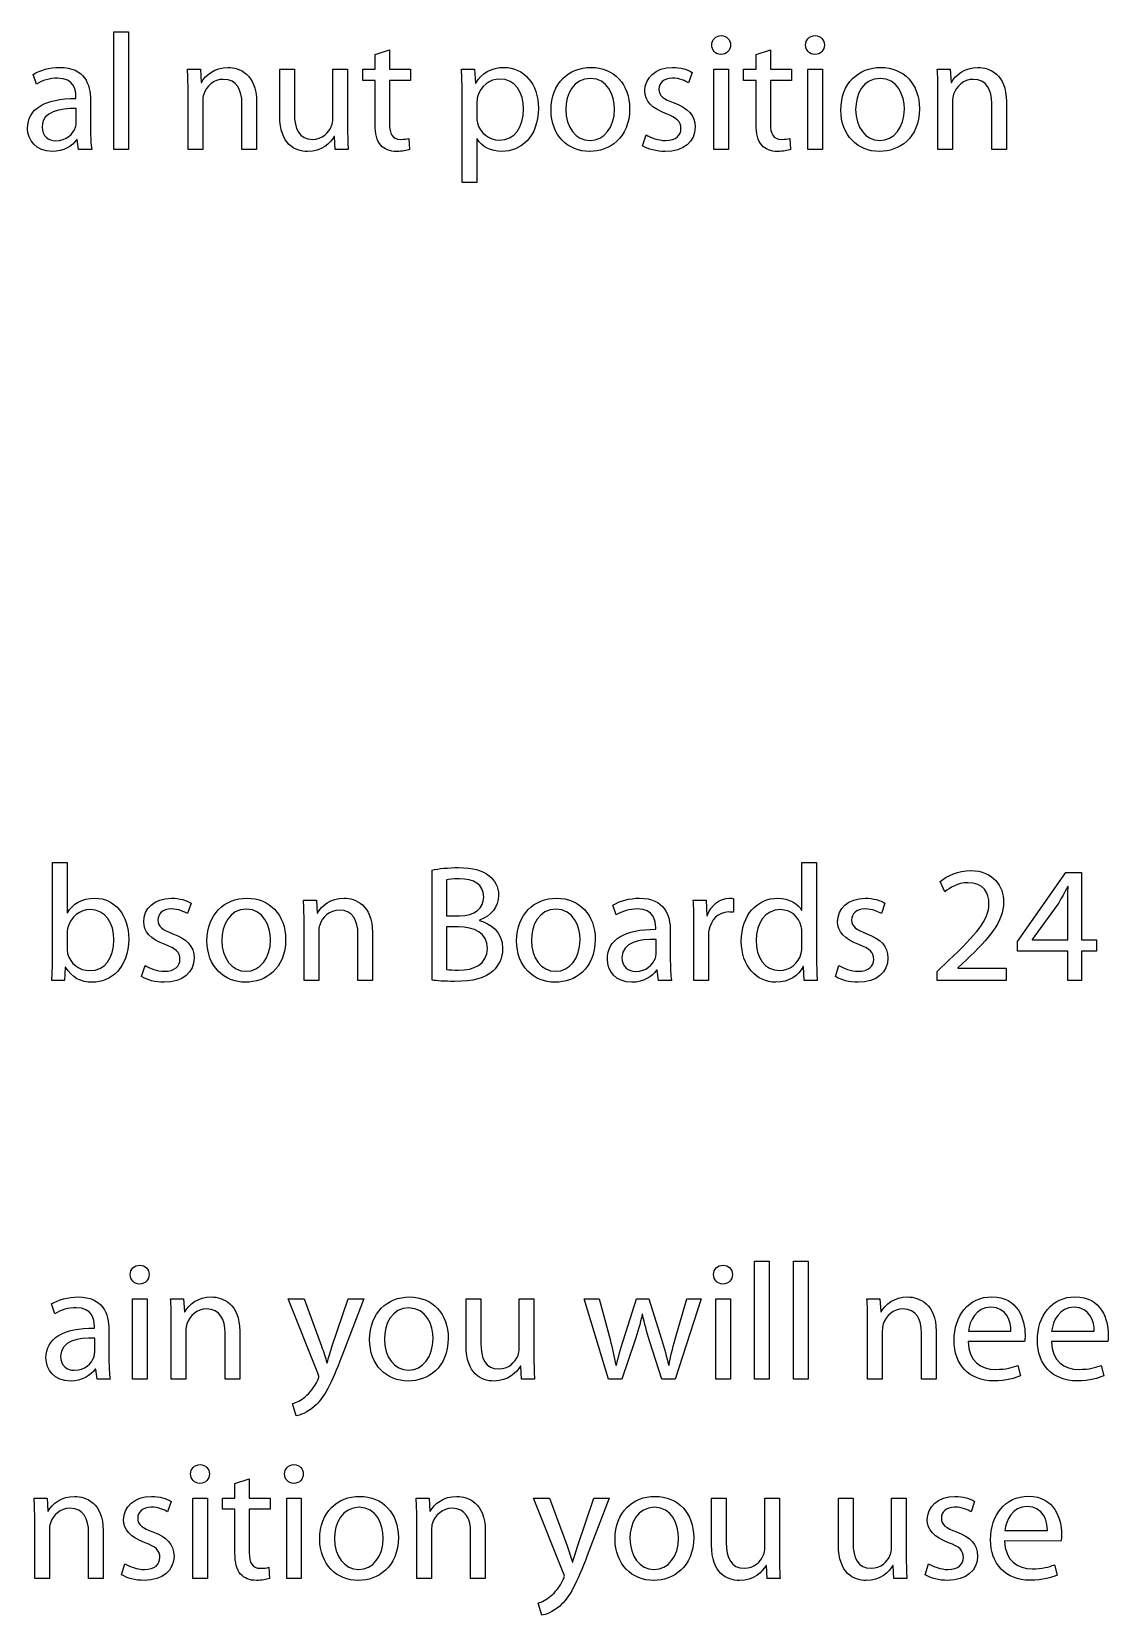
# Model space of a CAD drawing. Extents: x 14 to 1178, y 12 to 836.
# Drawn here: x 572.28 to 599.7, y 732.75 to 773.1 of the extents above; entities that cross this region are included whole.
import ezdxf

# ---------------------------------------------------------------- set-up
doc = ezdxf.new("R2010")
doc.units = 0
doc.layers.add('Gibson-Explorer-00-1958', color=7, linetype='CONTINUOUS')

msp = doc.modelspace()

# ---------------------------------------------------------------- linework, layer by layer
at = {"layer": 'Gibson-Explorer-00-1958', "color": 7}
for points in [[(574.371315, 773.097514), (574.743883, 773.097514), (574.743883, 770.091847), (574.371315, 770.091847), (574.371315, 773.097514)], [(589.653224, 770.091847), (589.653224, 772.140816), (590.025828, 772.140816), (590.025828, 770.091847), (589.653224, 770.091847)], [(592.045163, 770.091847), (592.045163, 772.140816), (592.417732, 772.140816), (592.417732, 770.091847), (592.045163, 770.091847)], [(598.665603, 748.925181), (598.665603, 749.674481), (597.387136, 749.674481), (597.387136, 749.915817), (598.614944, 751.676954), (599.017004, 751.676954), (599.017004, 749.962313), (599.402167, 749.962313), (599.402167, 749.674481), (599.017004, 749.674481), (599.017004, 748.925181), (598.665603, 748.925181)], [(590.69159, 741.770919), (591.064159, 741.770919), (591.064159, 738.765252), (590.69159, 738.765252), (590.69159, 741.770919)], [(591.682225, 741.770919), (592.054794, 741.770919), (592.054794, 738.765252), (591.682225, 738.765252), (591.682225, 741.770919)], [(574.841391, 738.765252), (574.841391, 740.814221), (575.21396, 740.814221), (575.21396, 738.765252), (574.841391, 738.765252)], [(589.701131, 738.765252), (589.701131, 740.814221), (590.0737, 740.814221), (590.0737, 738.765252), (589.701131, 738.765252)], [(576.37929, 733.685111), (576.37929, 735.73408), (576.751859, 735.73408), (576.751859, 733.685111), (576.37929, 733.685111)], [(578.771018, 733.685111), (578.771018, 735.73408), (579.143622, 735.73408), (579.143622, 733.685111), (578.771018, 733.685111)]]:
    msp.add_lwpolyline(points, close=True, dxfattribs=at)
for points in [[(581.026079, 770.739583), (581.026079, 771.857183), (580.708438, 771.857183), (580.708438, 772.140887), (581.026079, 772.140887), (581.026079, 772.517618), (581.390075, 772.631989), (581.390005, 772.631918)], [(581.390005, 772.631918), (581.390005, 772.140816), (581.923475, 772.140816), (581.923475, 771.857112), (581.390005, 771.857112), (581.390005, 770.752283)], [(589.835293, 772.517547), (589.831059, 772.517547), (589.830989, 772.517547)], [(590.728702, 770.739583), (590.728702, 771.857183), (590.411061, 771.857183), (590.411061, 772.140887), (590.728702, 772.140887), (590.728702, 772.517618), (591.092663, 772.631989), (591.092593, 772.631918)], [(591.092593, 772.631918), (591.092593, 772.140816), (591.626063, 772.140816), (591.626063, 771.857112), (591.092593, 771.857112), (591.092593, 770.752283)], [(592.227232, 772.517547), (592.222999, 772.517547), (592.222928, 772.517547)], [(572.398617, 771.759781), (572.31402, 772.009547)], [(576.242448, 772.140816), (576.572648, 772.140816), (576.593814, 771.806312), (576.602281, 771.806312)], [(578.595899, 770.942783), (578.595899, 772.140816), (578.968467, 772.140816), (578.968467, 771.010481)], [(579.950601, 770.887679), (579.950601, 772.140816), (580.322993, 772.140816), (580.322993, 770.650647), (580.323205, 770.650647)], [(583.223073, 772.140816), (583.557401, 772.140816), (583.578567, 771.789414), (583.587034, 771.789414)], [(589.098728, 772.060383), (589.009863, 771.793718)], [(595.342753, 772.140816), (595.672812, 772.140816), (595.694332, 771.806312), (595.702446, 771.806312)], [(576.631809, 771.327946), (576.631809, 770.091847), (576.259205, 770.091847), (576.259205, 771.586002), (576.259381, 771.586002)], [(583.620971, 770.366944), (583.612505, 770.366944), (583.612505, 769.253648), (583.239901, 769.253648), (583.239901, 771.471949), (583.240007, 771.471949)], [(595.73215, 771.327946), (595.73215, 770.091847), (595.359757, 770.091847), (595.359757, 771.586002), (595.359687, 771.586002)], [(573.401987, 771.395644), (573.401987, 771.438012)], [(573.410524, 770.781916), (573.410524, 771.137446), (573.410454, 771.137446)], [(573.774591, 771.349147), (573.774591, 770.582949), (573.774626, 770.582949)], [(578.003409, 771.315387), (578.003409, 770.091847), (577.630981, 770.091847), (577.630981, 771.272983)], [(583.612681, 771.281449), (583.612681, 770.92592), (583.61261, 770.92592)], [(597.103891, 771.315387), (597.103891, 770.091847), (596.731146, 770.091847), (596.731146, 771.272983)], [(573.80426, 770.091847), (573.469756, 770.091847), (573.435889, 770.350046), (573.423189, 770.350046)], [(580.340138, 770.091847), (580.009938, 770.091847), (579.988771, 770.426351), (579.980305, 770.426351)], [(581.88541, 770.379749), (581.902344, 770.096222)], [(586.495299, 770.324751), (586.499532, 770.324751), (586.499426, 770.324751)], [(587.837159, 770.189179), (587.926024, 770.468579), (587.926024, 770.468579)], [(591.587999, 770.379749), (591.604932, 770.096222)], [(593.878126, 770.324751), (593.882359, 770.324751), (593.882253, 770.324751)], [(586.490854, 770.045351), (586.48662, 770.045351), (586.486726, 770.045351)], [(593.873681, 770.045351), (593.869448, 770.045351), (593.869553, 770.045351)], [(572.804628, 751.930848), (573.177232, 751.930848), (573.177232, 750.648254), (573.185699, 750.648254)], [(572.804734, 749.454348), (572.804734, 751.930848), (572.804628, 751.930848)], [(582.473491, 748.933789), (582.473491, 751.736397), (582.473491, 751.73622)], [(591.888354, 750.711648), (591.89682, 750.711648), (591.89682, 751.930848), (592.269389, 751.930848), (592.269248, 751.930848)], [(592.269248, 751.930848), (592.269248, 749.454348)], [(582.841756, 751.490511), (582.841756, 750.56775), (582.841756, 750.56782)], [(595.533324, 751.181548), (595.414791, 751.44405)], [(598.678303, 751.31712), (598.665603, 751.31712)], [(576.335193, 750.893717), (576.246293, 750.627052)], [(579.196785, 750.97415), (579.526985, 750.97415), (579.548152, 750.639646), (579.556619, 750.639646)], [(589.127621, 750.97415), (589.453693, 750.97415), (589.470626, 750.571948), (589.483326, 750.571948)], [(590.156321, 751.007946), (590.156321, 750.660672)], [(594.009218, 750.893717), (593.920318, 750.627052)], [(598.437179, 750.906452), (597.764008, 749.970779), (597.764008, 749.962313), (598.665603, 749.962313), (598.665603, 749.962313)], [(598.665603, 749.962313), (598.665603, 750.885285)], [(582.841756, 750.56782), (583.176118, 750.56782)], [(587.167517, 750.593115), (587.082956, 750.842881)], [(573.177373, 750.114783), (573.177373, 749.746483), (573.177232, 749.746483)], [(579.586181, 750.161279), (579.586181, 748.925181), (579.213577, 748.925181), (579.213577, 750.419336), (579.213719, 750.419336)], [(580.957746, 750.14872), (580.957746, 748.925181), (580.585319, 748.925181), (580.585319, 750.106317)], [(583.146485, 750.292513), (582.841756, 750.292513), (582.841756, 749.204546), (582.841756, 749.204581)], [(583.68426, 750.461881), (583.68426, 750.449181)], [(588.170923, 750.228977), (588.170923, 750.271346)], [(588.543491, 750.182481), (588.543491, 749.416283), (588.543562, 749.416283)], [(589.512819, 750.017311), (589.512819, 748.92504), (589.140215, 748.92504), (589.144448, 750.334775), (589.144554, 750.334917)], [(591.896679, 749.784548), (591.896679, 750.140113), (591.896679, 750.140113)], [(588.17946, 749.61525), (588.17946, 749.970779), (588.179424, 749.970779)], [(573.139203, 749.263848), (573.130736, 749.263848), (573.10957, 748.925181), (572.787801, 748.925181)], [(575.073589, 749.022513), (575.162454, 749.301913), (575.162454, 749.301913)], [(592.286181, 748.925181), (591.951818, 748.925181), (591.934885, 749.280711), (591.926418, 749.280711)], [(592.747614, 749.022513), (592.836514, 749.301913), (592.836514, 749.301913)], [(596.083516, 749.445917), (595.867828, 749.242646), (595.867828, 749.234179), (597.099798, 749.234179), (597.099798, 748.925146), (595.342789, 748.925146), (595.342789, 748.925181)], [(595.342789, 748.925181), (595.342789, 749.153781), (595.634959, 749.437485)], [(577.727713, 748.878685), (577.723479, 748.878685), (577.723585, 748.878685)], [(577.732158, 749.158085), (577.736391, 749.158085), (577.736285, 749.158085)], [(585.613883, 748.878685), (585.60965, 748.878685), (585.609756, 748.878685)], [(585.618328, 749.158085), (585.622562, 749.158085), (585.622456, 749.158085)], [(588.573195, 748.925181), (588.238656, 748.925181), (588.204789, 749.183379), (588.192089, 749.183379)], [(575.02346, 741.190952), (575.019226, 741.190952), (575.019156, 741.190952)], [(589.8832, 741.190952), (589.878967, 741.190952), (589.878896, 741.190952)], [(575.814916, 740.814221), (576.145116, 740.814221), (576.166283, 740.479717), (576.17475, 740.479717)], [(579.561381, 738.921815), (578.807742, 740.814221), (579.214107, 740.814221), (579.214248, 740.814221)], [(579.214248, 740.814221), (579.658818, 739.603452)], [(579.933773, 739.611884), (580.340314, 740.814221), (580.733909, 740.814221), (580.175109, 739.353685)], [(583.342524, 739.616187), (583.342524, 740.814221), (583.715128, 740.814221), (583.715128, 739.683885)], [(584.697261, 739.561084), (584.697261, 740.814221), (585.069653, 740.814221), (585.069653, 739.324052), (585.069865, 739.324052)], [(587.639463, 739.739025), (587.309263, 738.765252), (586.97042, 738.765252), (586.352388, 740.814221), (586.733388, 740.814221), (586.733494, 740.814221)], [(586.733494, 740.814221), (587.008767, 739.777089)], [(587.35149, 739.772785), (587.685994, 740.814221), (587.999155, 740.814221), (588.316796, 739.789648)], [(588.668163, 739.785521), (588.960157, 740.814221), (589.328422, 740.814221), (588.668163, 738.765252), (588.329355, 738.765252), (588.016194, 739.743152)], [(593.553182, 740.814221), (593.883382, 740.814221), (593.904549, 740.479717), (593.913016, 740.479717)], [(572.868481, 740.433185), (572.78392, 740.682776)], [(587.834126, 740.42045), (587.825659, 740.42045)], [(573.871852, 740.069048), (573.871852, 740.111417)], [(574.244456, 740.022552), (574.244456, 739.256354), (574.244526, 739.256354)], [(576.204277, 740.00135), (576.204277, 738.765252), (575.831673, 738.765252), (575.831673, 740.259548), (575.83185, 740.259548)], [(577.575842, 739.988791), (577.575842, 738.765252), (577.20345, 738.765252), (577.20345, 739.946387)], [(593.942578, 740.00135), (593.942578, 738.765252), (593.569975, 738.765252), (593.569975, 740.259548), (593.570116, 740.259548)], [(595.314143, 739.988791), (595.314143, 738.765252), (594.941716, 738.765252), (594.941716, 739.946387)], [(596.135516, 739.992919), (597.219002, 739.992919), (597.219002, 739.992919)], [(598.256663, 739.992919), (599.340149, 739.992919), (599.340149, 739.992919)], [(573.880424, 739.455321), (573.880424, 739.81085), (573.880389, 739.81085)], [(597.566312, 739.72195), (596.131071, 739.726184), (596.131035, 739.726254)], [(599.687459, 739.72195), (598.252218, 739.726184), (598.252182, 739.726254)], [(579.794214, 739.184352), (579.802681, 739.184352)], [(574.27416, 738.765252), (573.93962, 738.765252), (573.905754, 739.02345), (573.893054, 739.02345)], [(581.873875, 738.998156), (581.878108, 738.998156), (581.878002, 738.998156)], [(585.086798, 738.765252), (584.756563, 738.765252), (584.735396, 739.099756), (584.72693, 739.099756)], [(587.156898, 739.120782), (587.169598, 739.120782)], [(588.498724, 739.120782), (588.511424, 739.120782)], [(597.39712, 739.116654), (597.464641, 738.854152)], [(599.518266, 739.116654), (599.585788, 738.854152)], [(581.86943, 738.718756), (581.865196, 738.718756), (581.865302, 738.718756)], [(579.01514, 737.829721), (578.922148, 738.142882)], [(576.561359, 736.110811), (576.557126, 736.110811), (576.557055, 736.110811)], [(577.454522, 734.332882), (577.454522, 735.450482), (577.136881, 735.450482), (577.136881, 735.734186), (577.454522, 735.734186), (577.454522, 736.110917), (577.818482, 736.225287), (577.818447, 736.225182)], [(577.818447, 736.225182), (577.818447, 735.73408), (578.351953, 735.73408), (578.351953, 735.450376), (577.818447, 735.450376), (577.818447, 734.345546)], [(578.953122, 736.110811), (578.948888, 736.110811), (578.948818, 736.110811)], [(572.336422, 735.73408), (572.666622, 735.73408), (572.687788, 735.399576), (572.696255, 735.399576)], [(575.824794, 735.653646), (575.735894, 735.386982)], [(582.068784, 735.73408), (582.398984, 735.73408), (582.420151, 735.399576), (582.428618, 735.399576)], [(585.815073, 733.841709), (585.061469, 735.73408), (585.467798, 735.73408), (585.467939, 735.73408)], [(585.467939, 735.73408), (585.912545, 734.523311)], [(586.1875, 734.531743), (586.594006, 735.73408), (586.9876, 735.73408), (586.428835, 734.273544)], [(589.596286, 734.536046), (589.596286, 735.73408), (589.968854, 735.73408), (589.968854, 734.603744)], [(590.950988, 734.480943), (590.950988, 735.73408), (591.323415, 735.73408), (591.323415, 734.243911), (591.323592, 734.243911)], [(592.826354, 734.536046), (592.826354, 735.73408), (593.198958, 735.73408), (593.198958, 734.603744)], [(594.181092, 734.480943), (594.181092, 735.73408), (594.553484, 735.73408), (594.553484, 734.243911), (594.553695, 734.243911)], [(596.293313, 735.653646), (596.204413, 735.386982)], [(572.725818, 734.921209), (572.725818, 733.685111), (572.353249, 733.685111), (572.353249, 735.179407), (572.353355, 735.179407)], [(582.45818, 734.921209), (582.45818, 733.685111), (582.085577, 733.685111), (582.085577, 735.179407), (582.085718, 735.179407)], [(574.097383, 734.90865), (574.097383, 733.685111), (573.724955, 733.685111), (573.724955, 734.866282)], [(583.829745, 734.90865), (583.829745, 733.685111), (583.457318, 733.685111), (583.457318, 734.866282)], [(597.063956, 734.912778), (598.147443, 734.912778), (598.147443, 734.912778)], [(598.494752, 734.641809), (597.059546, 734.646043), (597.059511, 734.646113)], [(574.56319, 733.782443), (574.65209, 734.061843), (574.65209, 734.061843)], [(578.313853, 733.973048), (578.330786, 733.689521)], [(586.047941, 734.104211), (586.056408, 734.104211)], [(591.340525, 733.685111), (591.010325, 733.685111), (590.989158, 734.01965), (590.980692, 734.01965)], [(594.570629, 733.685111), (594.240393, 733.685111), (594.219227, 734.01965), (594.21076, 734.01965)], [(595.032062, 733.782443), (595.120927, 734.061843), (595.120927, 734.061843)], [(598.32556, 734.036513), (598.393082, 733.774011)], [(580.599747, 733.638615), (580.595514, 733.638615), (580.59562, 733.638615)], [(580.604157, 733.918015), (580.60839, 733.918015), (580.60832, 733.918015)], [(588.123121, 733.638615), (588.118888, 733.638615), (588.118994, 733.638615)], [(588.127566, 733.918015), (588.131799, 733.918015), (588.131694, 733.918015)], [(585.268867, 732.749615), (585.175839, 733.062741)]]:
    msp.add_lwpolyline(points, dxfattribs=at)
for points in [[(589.598297, 772.758883), (589.598297, 772.890116), (589.695593, 772.995879), (589.83942, 772.995879)], [(589.830989, 772.517547), (589.691289, 772.517547), (589.598297, 772.627614), (589.598297, 772.758883)], [(590.076628, 772.758883), (590.076628, 772.627614), (589.983424, 772.517547), (589.835293, 772.517547)], [(589.83942, 772.995879), (589.983424, 772.995879), (590.076628, 772.890116), (590.076628, 772.758883)], [(591.9902, 772.758883), (591.9902, 772.890116), (592.087532, 772.995879), (592.231359, 772.995879)], [(592.222928, 772.517547), (592.083228, 772.517547), (591.9902, 772.627614), (591.9902, 772.758883)], [(592.468567, 772.758883), (592.468567, 772.627614), (592.375363, 772.517547), (592.227232, 772.517547)], [(592.231359, 772.995879), (592.375363, 772.995879), (592.468567, 772.890116), (592.468567, 772.758883)], [(572.31402, 772.009547), (572.483354, 772.115169), (572.73312, 772.187312), (572.991318, 772.187312)], [(572.936215, 771.912251), (572.741552, 771.912251), (572.54262, 771.857112), (572.398617, 771.759781)], [(573.401987, 771.438012), (573.401987, 771.607346), (573.355315, 771.916379), (572.936215, 771.912251)], [(572.991318, 772.187312), (573.62212, 772.187312), (573.774591, 771.759781), (573.774591, 771.349147)], [(576.259381, 771.586002), (576.259381, 771.802149), (576.255148, 771.971483), (576.242448, 772.140816)], [(576.602281, 771.806312), (576.703916, 771.996812), (576.940913, 772.187312), (577.279579, 772.187312)], [(577.156777, 771.882618), (576.915442, 771.882618), (576.724907, 771.708981), (576.657209, 771.501583)], [(577.630981, 771.272983), (577.630981, 771.603218), (577.508179, 771.882618), (577.156777, 771.882618)], [(577.279579, 772.187312), (577.563283, 772.187312), (578.003409, 772.018014), (578.003409, 771.315387)], [(583.240007, 771.471949), (583.240007, 771.734487), (583.235773, 771.946012), (583.223073, 772.140816)], [(583.587034, 771.789414), (583.735165, 772.043485), (583.980805, 772.187312), (584.311005, 772.187312)], [(584.201079, 771.891049), (583.947008, 771.891049), (583.705673, 771.713285), (583.633848, 771.433885)], [(584.80641, 771.128979), (584.80641, 771.539647), (584.594708, 771.891049), (584.201079, 771.891049)], [(584.311005, 772.187312), (584.810573, 772.187312), (585.183142, 771.768212), (585.183142, 771.145877)], [(585.504522, 771.099381), (585.504522, 771.78511), (585.95756, 772.187312), (586.520487, 772.187312)], [(586.507858, 771.907947), (586.071895, 771.907947), (585.88136, 771.501583), (585.88136, 771.112116)], [(587.121761, 771.124851), (587.121761, 771.471949), (586.948124, 771.907947), (586.507858, 771.907947)], [(586.520487, 772.187312), (587.10892, 772.187312), (587.506818, 771.759781), (587.506818, 771.137446)], [(587.892263, 771.586002), (587.892263, 771.916379), (588.163056, 772.187312), (588.599195, 772.187312)], [(588.590763, 771.912251), (588.37063, 771.912251), (588.252097, 771.78511), (588.252097, 771.632851)], [(589.009863, 771.793718), (588.92943, 771.840249), (588.781263, 771.912251), (588.590763, 771.912251)], [(588.599195, 772.187312), (588.806593, 772.187312), (588.988661, 772.132385), (589.098728, 772.060383)], [(592.88735, 771.099381), (592.88735, 771.78511), (593.340387, 772.187312), (593.903314, 772.187312)], [(593.890685, 771.907947), (593.454722, 771.907947), (593.264187, 771.501583), (593.264187, 771.112116)], [(594.504624, 771.124851), (594.504624, 771.471949), (594.330987, 771.907947), (593.890685, 771.907947)], [(593.903314, 772.187312), (594.491712, 772.187312), (594.889646, 771.759781), (594.889646, 771.137446)], [(595.359687, 771.586002), (595.359687, 771.802149), (595.355453, 771.971483), (595.342753, 772.140816)], [(595.702446, 771.806312), (595.804081, 771.996812), (596.041077, 772.187312), (596.379744, 772.187312)], [(596.257083, 771.882618), (596.015924, 771.882618), (595.825424, 771.708981), (595.75755, 771.501583)], [(596.731146, 771.272983), (596.731146, 771.603218), (596.608485, 771.882618), (596.257083, 771.882618)], [(596.379744, 772.187312), (596.663624, 772.187312), (597.103891, 772.018014), (597.103891, 771.315387)], [(576.657209, 771.501583), (576.640275, 771.455087), (576.631809, 771.387212), (576.631809, 771.327946)], [(588.438328, 771.006177), (588.065724, 771.141749), (587.892263, 771.340681), (587.892263, 771.586002)], [(588.252097, 771.632851), (588.252097, 771.459214), (588.37063, 771.383085), (588.637259, 771.281449)], [(595.75755, 771.501583), (595.740616, 771.455087), (595.73215, 771.387212), (595.73215, 771.327946)], [(572.170017, 770.633749), (572.170017, 771.128979), (572.610318, 771.399947), (573.401987, 771.395644)], [(573.410454, 771.137446), (573.004124, 771.145912), (572.542656, 771.074051), (572.542656, 770.676153)], [(583.633848, 771.433885), (583.625381, 771.383085), (583.612681, 771.327946), (583.612681, 771.281449)], [(584.184216, 770.33731), (584.57781, 770.33731), (584.80641, 770.659079), (584.80641, 771.128979)], [(585.183142, 771.145877), (585.183142, 770.409312), (584.730105, 770.045351), (584.251773, 770.045351)], [(586.486726, 770.045351), (585.936393, 770.045351), (585.504522, 770.451681), (585.504522, 771.099381)], [(585.88136, 771.112116), (585.88136, 770.663383), (586.13543, 770.324751), (586.495299, 770.324751)], [(587.506818, 771.137446), (587.506818, 770.375551), (586.977652, 770.045351), (586.490854, 770.045351)], [(586.499426, 770.324751), (586.855132, 770.324751), (587.121761, 770.659079), (587.121761, 771.124851)], [(588.637259, 771.281449), (588.988661, 771.150181), (589.174893, 770.972416), (589.174893, 770.663383)], [(593.869553, 770.045351), (593.319185, 770.045351), (592.88735, 770.451681), (592.88735, 771.099381)], [(593.264187, 771.112116), (593.264187, 770.663383), (593.518293, 770.324751), (593.878126, 770.324751)], [(594.889646, 771.137446), (594.889646, 770.375551), (594.360479, 770.045351), (593.873681, 770.045351)], [(593.882253, 770.324751), (594.237959, 770.324751), (594.504624, 770.659079), (594.504624, 771.124851)], [(572.542656, 770.676153), (572.542656, 770.430514), (572.703522, 770.320447), (572.889754, 770.320447)], [(572.889754, 770.320447), (573.160687, 770.320447), (573.334324, 770.489746), (573.393591, 770.663383)], [(573.393591, 770.663383), (573.406291, 770.701447), (573.410524, 770.743816), (573.410524, 770.781916)], [(579.302971, 770.045351), (578.981203, 770.045351), (578.595899, 770.227244), (578.595899, 770.942783)], [(578.968467, 771.010481), (578.968467, 770.621014), (579.091269, 770.354349), (579.425632, 770.354349)], [(579.425632, 770.354349), (579.675399, 770.354349), (579.849036, 770.527669), (579.916734, 770.697144)], [(579.916734, 770.697144), (579.937901, 770.747979), (579.950601, 770.815853), (579.950601, 770.887679)], [(580.323205, 770.650647), (580.323205, 770.438946), (580.327438, 770.252749), (580.340138, 770.091847)], [(581.169907, 770.201985), (581.068307, 770.316179), (581.026079, 770.498283), (581.026079, 770.739583)], [(581.390005, 770.752283), (581.390005, 770.498212), (581.462007, 770.354349), (581.669405, 770.354349)], [(583.61261, 770.92592), (583.61261, 770.875085), (583.616844, 770.819981), (583.629544, 770.773449)], [(583.629544, 770.773449), (583.693114, 770.515251), (583.921679, 770.33731), (584.184216, 770.33731)], [(589.174893, 770.663383), (589.174893, 770.299246), (588.891189, 770.045351), (588.412822, 770.045351)], [(588.815024, 770.629446), (588.815024, 770.807034), (588.709261, 770.904718), (588.438328, 771.006177)], [(590.87253, 770.201985), (590.770895, 770.316179), (590.728702, 770.498283), (590.728702, 770.739583)], [(591.092593, 770.752283), (591.092593, 770.498212), (591.164595, 770.354349), (591.371993, 770.354349)], [(572.796515, 770.045351), (572.381718, 770.045351), (572.170017, 770.33731), (572.170017, 770.633749)], [(573.423189, 770.350046), (573.313122, 770.189179), (573.08865, 770.045351), (572.796515, 770.045351)], [(573.774626, 770.582949), (573.774626, 770.405185), (573.783093, 770.231547), (573.80426, 770.091847)], [(579.980305, 770.426351), (579.887101, 770.261181), (579.666967, 770.045351), (579.302971, 770.045351)], [(581.669405, 770.354349), (581.77104, 770.354349), (581.830271, 770.362816), (581.88541, 770.379749)], [(584.251773, 770.045351), (583.976501, 770.045351), (583.743773, 770.163849), (583.620971, 770.366944)], [(587.926024, 770.468579), (588.040395, 770.400881), (588.235058, 770.324751), (588.42143, 770.324751)], [(588.42143, 770.324751), (588.688095, 770.324751), (588.815024, 770.455985), (588.815024, 770.629446)], [(591.371993, 770.354349), (591.473628, 770.354349), (591.532859, 770.362816), (591.587999, 770.379749)], [(581.572144, 770.045422), (581.398507, 770.045422), (581.258807, 770.104653), (581.169907, 770.201985)], [(581.902344, 770.096222), (581.830342, 770.070822), (581.716148, 770.045422), (581.572144, 770.045422)], [(588.412822, 770.045351), (588.188561, 770.045351), (587.981163, 770.104583), (587.837159, 770.189179)], [(591.274732, 770.045422), (591.101095, 770.045422), (590.961395, 770.104653), (590.87253, 770.201985)], [(591.604932, 770.096222), (591.53293, 770.070822), (591.418559, 770.045422), (591.274732, 770.045422)], [(582.473491, 751.73622), (582.634358, 751.774285), (582.892591, 751.799615), (583.146485, 751.799615)], [(583.146485, 751.799615), (583.51475, 751.799615), (583.751958, 751.73622), (583.925418, 751.592217)], [(595.414791, 751.44405), (595.601198, 751.600648), (595.876118, 751.72345), (596.193759, 751.72345)], [(596.193759, 751.72345), (596.782157, 751.72345), (597.031924, 751.31712), (597.031924, 750.92335)], [(583.167652, 751.515911), (582.998354, 751.515911), (582.901022, 751.503211), (582.841756, 751.490511)], [(583.790022, 751.050279), (583.790022, 751.380515), (583.540256, 751.515911), (583.167652, 751.515911)], [(583.925418, 751.592217), (584.073726, 751.48215), (584.166754, 751.312817), (584.166754, 751.088344)], [(596.117595, 751.414452), (595.867828, 751.414452), (595.66043, 751.287487), (595.533324, 751.181548)], [(596.659532, 750.876819), (596.659532, 751.156219), (596.528263, 751.414452), (596.117595, 751.414452)], [(598.665603, 751.31712), (598.581183, 751.156219), (598.513308, 751.03772), (598.437179, 750.906452)], [(598.665603, 750.885285), (598.665603, 751.029113), (598.670189, 751.173117), (598.678303, 751.31712)], [(573.185699, 750.648254), (573.316968, 750.876819), (573.553999, 751.020646), (573.884199, 751.020646)], [(573.884199, 751.020646), (574.392164, 751.020646), (574.747728, 750.597419), (574.747728, 749.979211)], [(575.128693, 750.419336), (575.128693, 750.749713), (575.399485, 751.020646), (575.835624, 751.020646)], [(575.835624, 751.020646), (576.043023, 751.020646), (576.225091, 750.965719), (576.335193, 750.893717)], [(576.741381, 749.932715), (576.741381, 750.618444), (577.194419, 751.020646), (577.757346, 751.020646)], [(577.757346, 751.020646), (578.345779, 751.020646), (578.743677, 750.593115), (578.743677, 749.970779)], [(579.213719, 750.419336), (579.213719, 750.635483), (579.209485, 750.804817), (579.196785, 750.97415)], [(579.556619, 750.639646), (579.658254, 750.830146), (579.895285, 751.020646), (580.233917, 751.020646)], [(580.233917, 751.020646), (580.517444, 751.020646), (580.957746, 750.851348), (580.957746, 750.14872)], [(583.176118, 750.56782), (583.561422, 750.56782), (583.790022, 750.775183), (583.790022, 751.050279)], [(584.166754, 751.088344), (584.166754, 750.808944), (583.980522, 750.56782), (583.68426, 750.461881)], [(584.627552, 749.932715), (584.627552, 750.618444), (585.080589, 751.020646), (585.643517, 751.020646)], [(585.643517, 751.020646), (586.23195, 751.020646), (586.629848, 750.593115), (586.629848, 749.970779)], [(587.082956, 750.842881), (587.252254, 750.948503), (587.502056, 751.020646), (587.760254, 751.020646)], [(587.760254, 751.020646), (588.391056, 751.020646), (588.543491, 750.593115), (588.543491, 750.182481)], [(589.144554, 750.334917), (589.144554, 750.576252), (589.140321, 750.78365), (589.127621, 750.97415)], [(589.483326, 750.571948), (589.576354, 750.847185), (589.804919, 751.020646), (590.054685, 751.020646)], [(590.054685, 751.020646), (590.092926, 751.020646), (590.12256, 751.016413), (590.156321, 751.007946)], [(590.351654, 749.919944), (590.34742, 750.605885), (590.775057, 751.020646), (591.270287, 751.020646)], [(591.270287, 751.020646), (591.587752, 751.020646), (591.799454, 750.872515), (591.888354, 750.711648)], [(592.802718, 750.419336), (592.802718, 750.749713), (593.07351, 751.020646), (593.509685, 751.020646)], [(593.509685, 751.020646), (593.717048, 751.020646), (593.899152, 750.965719), (594.009218, 750.893717)], [(595.634959, 749.437485), (596.337763, 750.106317), (596.659532, 750.461881), (596.659532, 750.876819)], [(597.031924, 750.92335), (597.031924, 750.41535), (596.663659, 750.004717), (596.083516, 749.445917)], [(573.761503, 750.728511), (573.507573, 750.728511), (573.270401, 750.550746), (573.19854, 750.271346)], [(574.371103, 749.962313), (574.371103, 750.377285), (574.159401, 750.728511), (573.761503, 750.728511)], [(575.827193, 750.745585), (575.60706, 750.745585), (575.488385, 750.618444), (575.488385, 750.466185)], [(576.246293, 750.627052), (576.16586, 750.673583), (576.017728, 750.745585), (575.827193, 750.745585)], [(577.744752, 750.741281), (577.308754, 750.741281), (577.118254, 750.334917), (577.118254, 749.94545)], [(578.358656, 749.958185), (578.358656, 750.305283), (578.185019, 750.741281), (577.744752, 750.741281)], [(580.111115, 750.715952), (579.869779, 750.715952), (579.679279, 750.542315), (579.611581, 750.334917)], [(580.585319, 750.106317), (580.585319, 750.436552), (580.462517, 750.715952), (580.111115, 750.715952)], [(585.630923, 750.741281), (585.194925, 750.741281), (585.004425, 750.334917), (585.004425, 749.94545)], [(586.244826, 749.958185), (586.244826, 750.305283), (586.071189, 750.741281), (585.630923, 750.741281)], [(587.705115, 750.745585), (587.510487, 750.745585), (587.311521, 750.690446), (587.167517, 750.593115)], [(588.170923, 750.271346), (588.170923, 750.440679), (588.124215, 750.749713), (587.705115, 750.745585)], [(590.025052, 750.669138), (589.762726, 750.669138), (589.576354, 750.470172), (589.525519, 750.195075)], [(590.156321, 750.660672), (590.114128, 750.664905), (590.075887, 750.669138), (590.025052, 750.669138)], [(591.342148, 750.728511), (590.956809, 750.728511), (590.728244, 750.389879), (590.728244, 749.941146)], [(591.879746, 750.300979), (591.824642, 750.533883), (591.621548, 750.728511), (591.342148, 750.728511)], [(593.501218, 750.745585), (593.281085, 750.745585), (593.16241, 750.618444), (593.16241, 750.466185)], [(593.920318, 750.627052), (593.839885, 750.673583), (593.691753, 750.745585), (593.501218, 750.745585)], [(573.19854, 750.271346), (573.18584, 750.22485), (573.177373, 750.174015), (573.177373, 750.114783)], [(575.674758, 749.839511), (575.302154, 749.975083), (575.128693, 750.174015), (575.128693, 750.419336)], [(575.488385, 750.466185), (575.488385, 750.292548), (575.60706, 750.216419), (575.873724, 750.114783)], [(575.873724, 750.114783), (576.225091, 749.983515), (576.411323, 749.80575), (576.411323, 749.496717)], [(579.611581, 750.334917), (579.594648, 750.28842), (579.586181, 750.220546), (579.586181, 750.161279)], [(583.883226, 749.742144), (583.883226, 750.127483), (583.548687, 750.292513), (583.146485, 750.292513)], [(583.68426, 750.449181), (583.955052, 750.385787), (584.272693, 750.16135), (584.272693, 749.738122)], [(586.938952, 749.467083), (586.938952, 749.962313), (587.379219, 750.233281), (588.170923, 750.228977)], [(589.525519, 750.195075), (589.517052, 750.139972), (589.512819, 750.080705), (589.512819, 750.017311)], [(591.896679, 750.140113), (591.896679, 750.190913), (591.892446, 750.250179), (591.879746, 750.300979)], [(593.348783, 749.839511), (592.976179, 749.975083), (592.802718, 750.174015), (592.802718, 750.419336)], [(593.16241, 750.466185), (593.16241, 750.292548), (593.281085, 750.216419), (593.54775, 750.114783)], [(593.54775, 750.114783), (593.899152, 749.983515), (594.085348, 749.80575), (594.085348, 749.496717)], [(573.177232, 749.746483), (573.177232, 749.699811), (573.181466, 749.653315), (573.189932, 749.610946)], [(573.748909, 749.174948), (574.142503, 749.174948), (574.371103, 749.492413), (574.371103, 749.962313)], [(574.747728, 749.979211), (574.747728, 749.242646), (574.282097, 748.878685), (573.824932, 748.878685)], [(576.051489, 749.462779), (576.051489, 749.640368), (575.945726, 749.738052), (575.674758, 749.839511)], [(577.723585, 748.878685), (577.173217, 748.878685), (576.741381, 749.285015), (576.741381, 749.932715)], [(577.118254, 749.94545), (577.118254, 749.496717), (577.372324, 749.158085), (577.732158, 749.158085)], [(578.743677, 749.970779), (578.743677, 749.208885), (578.214511, 748.878685), (577.727713, 748.878685)], [(577.736285, 749.158085), (578.091991, 749.158085), (578.358656, 749.492413), (578.358656, 749.958185)], [(583.150789, 749.187648), (583.531824, 749.187648), (583.883226, 749.327348), (583.883226, 749.742144)], [(584.272693, 749.738122), (584.272693, 749.492483), (584.175185, 749.306287), (584.027054, 749.166587)], [(585.609756, 748.878685), (585.059387, 748.878685), (584.627552, 749.285015), (584.627552, 749.932715)], [(585.004425, 749.94545), (585.004425, 749.496717), (585.258495, 749.158085), (585.618328, 749.158085)], [(586.629848, 749.970779), (586.629848, 749.208885), (586.100681, 748.878685), (585.613883, 748.878685)], [(585.622456, 749.158085), (585.978162, 749.158085), (586.244826, 749.492413), (586.244826, 749.958185)], [(588.179424, 749.970779), (587.77306, 749.979246), (587.311591, 749.907385), (587.311591, 749.509487)], [(591.232222, 748.878685), (590.736816, 748.878685), (590.351654, 749.297785), (590.351654, 749.919944)], [(590.728244, 749.941146), (590.728244, 749.522046), (590.935642, 749.179252), (591.333716, 749.179252)], [(591.879746, 749.623681), (591.892446, 749.674481), (591.896679, 749.725317), (591.896679, 749.784548)], [(593.725514, 749.462779), (593.725514, 749.640368), (593.619752, 749.738052), (593.348783, 749.839511)], [(572.787801, 748.925181), (572.800501, 749.064881), (572.804734, 749.272279), (572.804734, 749.454348)], [(573.824932, 748.878685), (573.52867, 748.878685), (573.295766, 748.992879), (573.139203, 749.263848)], [(573.189932, 749.610946), (573.261934, 749.352713), (573.482103, 749.174948), (573.748909, 749.174948)], [(575.162454, 749.301913), (575.27686, 749.234215), (575.471487, 749.158085), (575.65786, 749.158085)], [(576.411323, 749.496717), (576.411323, 749.132579), (576.127795, 748.878685), (575.649252, 748.878685)], [(575.65786, 749.158085), (575.924524, 749.158085), (576.051489, 749.289319), (576.051489, 749.462779)], [(587.565415, 748.878685), (587.150654, 748.878685), (586.938952, 749.170644), (586.938952, 749.467083)], [(587.311591, 749.509487), (587.311591, 749.263848), (587.472493, 749.153781), (587.658689, 749.153781)], [(587.658689, 749.153781), (587.929658, 749.153781), (588.10326, 749.323079), (588.162526, 749.496717)], [(588.162526, 749.496717), (588.175226, 749.534781), (588.17946, 749.57715), (588.17946, 749.61525)], [(588.543562, 749.416283), (588.543562, 749.238519), (588.552028, 749.064881), (588.573195, 748.925181)], [(591.926418, 749.280711), (591.812189, 749.052146), (591.56655, 748.878685), (591.232222, 748.878685)], [(591.333716, 749.179252), (591.583483, 749.179252), (591.812048, 749.348585), (591.879746, 749.623681)], [(592.269248, 749.454348), (592.269248, 749.272279), (592.273481, 749.064881), (592.286181, 748.925181)], [(592.836514, 749.301913), (592.950885, 749.234215), (593.145512, 749.158085), (593.331885, 749.158085)], [(594.085348, 749.496717), (594.085348, 749.132579), (593.80182, 748.878685), (593.323277, 748.878685)], [(593.331885, 749.158085), (593.59855, 749.158085), (593.725514, 749.289319), (593.725514, 749.462779)], [(575.649252, 748.878685), (575.424991, 748.878685), (575.217593, 748.937917), (575.073589, 749.022513)], [(583.045026, 748.899922), (582.790956, 748.899922), (582.596117, 748.916856), (582.473491, 748.933789)], [(582.841756, 749.204581), (582.917885, 749.191881), (583.01952, 749.187648), (583.150789, 749.187648)], [(584.027054, 749.166587), (583.832391, 748.984519), (583.510622, 748.899922), (583.045026, 748.899922)], [(588.192089, 749.183379), (588.082023, 749.022513), (587.857585, 748.878685), (587.565415, 748.878685)], [(593.323277, 748.878685), (593.099016, 748.878685), (592.891618, 748.937917), (592.747614, 749.022513)], [(574.786428, 741.432287), (574.786428, 741.563521), (574.88376, 741.669283), (575.027587, 741.669283)], [(575.027587, 741.669283), (575.171591, 741.669283), (575.264795, 741.563521), (575.264795, 741.432287)], [(589.646169, 741.432287), (589.646169, 741.563521), (589.7435, 741.669283), (589.887327, 741.669283)], [(589.887327, 741.669283), (590.031331, 741.669283), (590.124535, 741.563521), (590.124535, 741.432287)], [(575.019156, 741.190952), (574.879456, 741.190952), (574.786428, 741.301019), (574.786428, 741.432287)], [(575.264795, 741.432287), (575.264795, 741.301019), (575.171591, 741.190952), (575.02346, 741.190952)], [(589.878896, 741.190952), (589.739196, 741.190952), (589.646169, 741.301019), (589.646169, 741.432287)], [(590.124535, 741.432287), (590.124535, 741.301019), (590.031331, 741.190952), (589.8832, 741.190952)], [(572.78392, 740.682776), (572.953218, 740.788715), (573.202985, 740.860717), (573.461218, 740.860717)], [(573.461218, 740.860717), (574.09202, 740.860717), (574.244456, 740.433185), (574.244456, 740.022552)], [(575.83185, 740.259548), (575.83185, 740.475554), (575.827616, 740.644887), (575.814916, 740.814221)], [(576.17475, 740.479717), (576.276385, 740.670217), (576.513381, 740.860717), (576.852048, 740.860717)], [(576.852048, 740.860717), (577.135752, 740.860717), (577.575842, 740.691419), (577.575842, 739.988791)], [(580.883098, 739.772785), (580.883098, 740.458515), (581.336135, 740.860717), (581.899063, 740.860717)], [(581.899063, 740.860717), (582.487496, 740.860717), (582.885394, 740.433185), (582.885394, 739.81085)], [(593.570116, 740.259548), (593.570116, 740.475554), (593.565882, 740.644887), (593.553182, 740.814221)], [(593.913016, 740.479717), (594.014651, 740.670217), (594.251682, 740.860717), (594.590314, 740.860717)], [(594.590314, 740.860717), (594.873841, 740.860717), (595.314143, 740.691419), (595.314143, 739.988791)], [(595.771378, 739.755887), (595.771378, 740.378258), (596.139643, 740.865021), (596.736684, 740.865021)], [(596.736684, 740.865021), (597.405375, 740.865021), (597.579012, 740.276623), (597.579012, 739.899715)], [(597.892525, 739.755887), (597.892525, 740.378258), (598.26079, 740.865021), (598.857831, 740.865021)], [(598.857831, 740.865021), (599.526521, 740.865021), (599.700159, 740.276623), (599.700159, 739.899715)], [(573.406079, 740.585656), (573.211452, 740.585656), (573.012485, 740.530517), (572.868481, 740.433185)], [(573.871852, 740.111417), (573.871852, 740.28075), (573.825179, 740.589783), (573.406079, 740.585656)], [(576.729211, 740.556023), (576.487911, 740.556023), (576.297375, 740.382385), (576.229677, 740.174987)], [(577.20345, 739.946387), (577.20345, 740.276623), (577.080613, 740.556023), (576.729211, 740.556023)], [(581.886434, 740.581317), (581.450471, 740.581317), (581.259935, 740.174987), (581.259935, 739.785521)], [(582.500337, 739.798256), (582.500337, 740.145354), (582.3267, 740.581317), (581.886434, 740.581317)], [(587.825659, 740.42045), (587.774859, 740.174987), (587.711288, 739.958982), (587.639463, 739.739025)], [(588.016194, 739.743152), (587.944192, 739.976021), (587.884926, 740.179115), (587.834126, 740.42045)], [(594.467512, 740.556023), (594.226177, 740.556023), (594.035677, 740.382385), (593.967978, 740.174987)], [(594.941716, 739.946387), (594.941716, 740.276623), (594.81909, 740.556023), (594.467512, 740.556023)], [(596.707051, 740.598391), (596.326051, 740.598391), (596.165149, 740.251117), (596.135516, 739.992919)], [(597.219002, 739.992919), (597.223588, 740.225787), (597.121847, 740.598391), (596.707051, 740.598391)], [(598.828198, 740.598391), (598.447163, 740.598391), (598.286296, 740.251117), (598.256663, 739.992919)], [(599.340149, 739.992919), (599.344735, 740.225787), (599.242994, 740.598391), (598.828198, 740.598391)], [(572.639917, 739.307154), (572.639917, 739.802384), (573.080183, 740.073352), (573.871852, 740.069048)], [(576.229677, 740.174987), (576.212744, 740.128491), (576.204277, 740.060617), (576.204277, 740.00135)], [(593.967978, 740.174987), (593.951045, 740.128491), (593.942578, 740.060617), (593.942578, 740.00135)], [(573.880389, 739.81085), (573.474024, 739.819317), (573.012556, 739.747456), (573.012556, 739.349558)], [(579.658818, 739.603452), (579.709654, 739.468056), (579.760454, 739.307154), (579.794214, 739.184352)], [(579.802681, 739.184352), (579.840781, 739.307154), (579.88315, 739.463752), (579.933773, 739.611884)], [(581.865302, 738.718756), (581.314969, 738.718756), (580.883098, 739.125085), (580.883098, 739.772785)], [(581.259935, 739.785521), (581.259935, 739.336787), (581.514006, 738.998156), (581.873875, 738.998156)], [(582.885394, 739.81085), (582.885394, 739.048956), (582.356228, 738.718756), (581.86943, 738.718756)], [(581.878002, 738.998156), (582.233708, 738.998156), (582.500337, 739.332484), (582.500337, 739.798256)], [(584.049632, 738.718756), (583.727863, 738.718756), (583.342524, 738.900648), (583.342524, 739.616187)], [(583.715128, 739.683885), (583.715128, 739.294419), (583.83793, 739.027754), (584.172292, 739.027754)], [(587.008767, 739.777089), (587.063729, 739.548489), (587.118833, 739.332484), (587.156898, 739.120782)], [(587.169598, 739.120782), (587.216094, 739.328356), (587.283792, 739.548489), (587.35149, 739.772785)], [(588.316796, 739.789648), (588.392926, 739.548489), (588.452192, 739.328356), (588.498724, 739.120782)], [(588.511424, 739.120782), (588.54529, 739.328356), (588.600288, 739.544185), (588.668163, 739.785521)], [(596.778735, 738.722884), (596.152414, 738.722884), (595.771378, 739.141984), (595.771378, 739.755887)], [(596.131035, 739.726254), (596.139502, 739.222417), (596.457284, 739.015019), (596.829712, 739.015019)], [(597.579012, 739.899715), (597.579012, 739.823585), (597.574778, 739.764319), (597.566312, 739.72195)], [(598.9002, 738.722884), (598.273561, 738.722884), (597.892525, 739.141984), (597.892525, 739.755887)], [(598.252182, 739.726254), (598.260649, 739.222417), (598.578431, 739.015019), (598.950859, 739.015019)], [(599.700159, 739.899715), (599.700159, 739.823585), (599.695925, 739.764319), (599.687459, 739.72195)], [(573.266379, 738.718756), (572.851583, 738.718756), (572.639917, 739.010715), (572.639917, 739.307154)], [(573.012556, 739.349558), (573.012556, 739.103919), (573.173458, 738.993817), (573.359654, 738.993817)], [(573.359654, 738.993817), (573.630622, 738.993817), (573.804224, 739.16315), (573.863491, 739.336787)], [(573.863491, 739.336787), (573.876191, 739.374852), (573.880424, 739.417221), (573.880424, 739.455321)], [(574.244526, 739.256354), (574.244526, 739.078589), (574.252993, 738.904952), (574.27416, 738.765252)], [(580.175109, 739.353685), (579.908479, 738.650882), (579.726375, 738.291048), (579.472481, 738.066752)], [(584.172292, 739.027754), (584.422059, 739.027754), (584.595696, 739.201215), (584.663394, 739.370548)], [(584.663394, 739.370548), (584.684561, 739.421384), (584.697261, 739.489223), (584.697261, 739.561084)], [(585.069865, 739.324052), (585.069865, 739.11235), (585.074098, 738.926154), (585.086798, 738.765252)], [(573.893054, 739.02345), (573.782987, 738.862584), (573.55855, 738.718756), (573.266379, 738.718756)], [(579.591014, 738.828823), (579.591014, 738.849989), (579.582548, 738.879623), (579.561381, 738.921815)], [(579.561381, 738.739923), (579.578314, 738.777987), (579.591014, 738.803317), (579.591014, 738.828823)], [(584.72693, 739.099756), (584.633761, 738.934585), (584.413628, 738.718756), (584.049632, 738.718756)], [(597.464641, 738.854152), (597.333373, 738.794885), (597.104984, 738.722884), (596.778735, 738.722884)], [(596.829712, 739.015019), (597.096341, 739.015019), (597.261371, 739.061515), (597.39712, 739.116654)], [(599.585788, 738.854152), (599.454519, 738.794885), (599.226131, 738.722884), (598.9002, 738.722884)], [(598.950859, 739.015019), (599.217488, 739.015019), (599.382518, 739.061515), (599.518266, 739.116654)], [(579.248044, 738.324986), (579.349679, 738.405419), (579.472481, 738.549423), (579.561381, 738.739923)], [(578.922148, 738.142882), (579.01514, 738.168282), (579.137977, 738.227654), (579.248044, 738.324986)], [(579.472481, 738.066752), (579.286109, 737.910189), (579.108344, 737.846619), (579.01514, 737.829721)], [(576.324328, 736.352146), (576.324328, 736.48338), (576.421659, 736.589142), (576.565486, 736.589142)], [(576.557055, 736.110811), (576.417355, 736.110811), (576.324328, 736.220878), (576.324328, 736.352146)], [(576.802694, 736.352146), (576.802694, 736.220878), (576.70949, 736.110811), (576.561359, 736.110811)], [(576.565486, 736.589142), (576.70949, 736.589142), (576.802694, 736.48338), (576.802694, 736.352146)], [(578.71609, 736.352146), (578.71609, 736.48338), (578.813422, 736.589142), (578.957249, 736.589142)], [(578.948818, 736.110811), (578.809118, 736.110811), (578.71609, 736.220878), (578.71609, 736.352146)], [(579.194422, 736.352146), (579.194422, 736.220878), (579.101253, 736.110811), (578.953122, 736.110811)], [(578.957249, 736.589142), (579.101253, 736.589142), (579.194422, 736.48338), (579.194422, 736.352146)], [(572.353355, 735.179407), (572.353355, 735.395448), (572.349122, 735.564746), (572.336422, 735.73408)], [(572.696255, 735.399576), (572.79789, 735.590076), (573.034922, 735.780611), (573.373553, 735.780611)], [(573.373553, 735.780611), (573.657257, 735.780611), (574.097383, 735.611278), (574.097383, 734.90865)], [(574.61833, 735.179407), (574.61833, 735.509643), (574.889086, 735.780611), (575.325261, 735.780611)], [(575.325261, 735.780611), (575.532659, 735.780611), (575.714728, 735.725648), (575.824794, 735.653646)], [(579.613416, 734.692644), (579.613416, 735.378374), (580.066453, 735.780611), (580.62938, 735.780611)], [(580.62938, 735.780611), (581.217814, 735.780611), (581.615712, 735.352868), (581.615712, 734.730709)], [(582.085718, 735.179407), (582.085718, 735.395448), (582.081484, 735.564746), (582.068784, 735.73408)], [(582.428618, 735.399576), (582.530253, 735.590076), (582.767284, 735.780611), (583.105916, 735.780611)], [(583.105916, 735.780611), (583.38962, 735.780611), (583.829745, 735.611278), (583.829745, 734.90865)], [(587.13679, 734.692644), (587.13679, 735.378374), (587.589827, 735.780611), (588.152754, 735.780611)], [(588.152754, 735.780611), (588.741188, 735.780611), (589.139086, 735.352868), (589.139086, 734.730709)], [(595.086848, 735.179407), (595.086848, 735.509643), (595.357958, 735.780611), (595.79378, 735.780611)], [(595.79378, 735.780611), (596.001178, 735.780611), (596.183423, 735.725648), (596.293313, 735.653646)], [(596.699819, 734.675746), (596.699819, 735.298117), (597.068119, 735.78488), (597.66516, 735.78488)], [(597.66516, 735.78488), (598.333815, 735.78488), (598.507452, 735.196482), (598.507452, 734.819574)], [(573.250751, 735.475882), (573.009416, 735.475882), (572.818916, 735.302244), (572.751218, 735.094846)], [(573.724955, 734.866282), (573.724955, 735.196482), (573.602153, 735.475882), (573.250751, 735.475882)], [(575.164359, 734.599441), (574.79179, 734.735013), (574.61833, 734.933944), (574.61833, 735.179407)], [(575.316794, 735.505515), (575.096661, 735.505515), (574.978163, 735.378374), (574.978163, 735.226115)], [(574.978163, 735.226115), (574.978163, 735.052478), (575.096661, 734.976348), (575.363326, 734.874713)], [(575.735894, 735.386982), (575.655461, 735.433513), (575.50733, 735.505515), (575.316794, 735.505515)], [(580.616751, 735.501211), (580.180753, 735.501211), (579.990253, 735.094846), (579.990253, 734.70538)], [(581.230655, 734.718115), (581.230655, 735.065213), (581.057018, 735.501211), (580.616751, 735.501211)], [(582.983114, 735.475882), (582.741778, 735.475882), (582.551278, 735.302244), (582.48358, 735.094846)], [(583.457318, 734.866282), (583.457318, 735.196482), (583.334516, 735.475882), (582.983114, 735.475882)], [(588.14016, 735.501211), (587.704162, 735.501211), (587.513662, 735.094846), (587.513662, 734.70538)], [(588.754064, 734.718115), (588.754064, 735.065213), (588.580427, 735.501211), (588.14016, 735.501211)], [(595.632878, 734.599441), (595.26045, 734.735013), (595.086848, 734.933944), (595.086848, 735.179407)], [(595.78549, 735.505515), (595.565356, 735.505515), (595.446858, 735.378374), (595.446858, 735.226115)], [(595.446858, 735.226115), (595.446858, 735.052478), (595.565356, 734.976348), (595.832021, 734.874713)], [(596.204413, 735.386982), (596.124156, 735.433513), (595.976025, 735.505515), (595.78549, 735.505515)], [(597.635527, 735.51825), (597.254491, 735.51825), (597.09359, 735.170976), (597.063956, 734.912778)], [(598.147443, 734.912778), (598.152029, 735.145646), (598.050288, 735.51825), (597.635527, 735.51825)], [(572.751218, 735.094846), (572.734285, 735.04835), (572.725818, 734.980476), (572.725818, 734.921209)], [(575.363326, 734.874713), (575.714728, 734.743444), (575.900924, 734.56568), (575.900924, 734.256646)], [(582.48358, 735.094846), (582.466647, 735.04835), (582.45818, 734.980476), (582.45818, 734.921209)], [(595.832021, 734.874713), (596.183423, 734.743444), (596.369795, 734.56568), (596.369795, 734.256646)], [(598.507452, 734.819574), (598.507452, 734.743444), (598.503219, 734.684178), (598.494752, 734.641809)], [(575.54109, 734.222709), (575.54109, 734.400474), (575.435328, 734.497982), (575.164359, 734.599441)], [(577.598349, 733.795284), (577.496714, 733.909654), (577.454522, 734.091582), (577.454522, 734.332882)], [(577.818447, 734.345546), (577.818447, 734.091476), (577.890484, 733.947648), (578.097847, 733.947648)], [(580.59562, 733.638615), (580.045251, 733.638615), (579.613416, 734.044944), (579.613416, 734.692644)], [(579.990253, 734.70538), (579.990253, 734.256646), (580.244324, 733.918015), (580.604157, 733.918015)], [(581.615712, 734.730709), (581.615712, 733.968815), (581.086545, 733.638615), (580.599747, 733.638615)], [(580.60832, 733.918015), (580.964025, 733.918015), (581.230655, 734.252343), (581.230655, 734.718115)], [(585.912545, 734.523311), (585.963345, 734.387915), (586.01418, 734.227013), (586.047941, 734.104211)], [(586.056408, 734.104211), (586.094473, 734.227013), (586.136841, 734.383611), (586.1875, 734.531743)], [(588.118994, 733.638615), (587.568625, 733.638615), (587.13679, 734.044944), (587.13679, 734.692644)], [(587.513662, 734.70538), (587.513662, 734.256646), (587.767733, 733.918015), (588.127566, 733.918015)], [(589.139086, 734.730709), (589.139086, 733.968815), (588.609919, 733.638615), (588.123121, 733.638615)], [(588.131694, 733.918015), (588.487399, 733.918015), (588.754064, 734.252343), (588.754064, 734.718115)], [(590.303394, 733.638615), (589.981625, 733.638615), (589.596286, 733.820507), (589.596286, 734.536046)], [(589.968854, 734.603744), (589.968854, 734.214278), (590.091692, 733.947648), (590.426019, 733.947648)], [(590.917121, 734.290407), (590.938288, 734.341243), (590.950988, 734.409117), (590.950988, 734.480943)], [(593.533462, 733.638615), (593.211694, 733.638615), (592.826354, 733.820507), (592.826354, 734.536046)], [(593.198958, 734.603744), (593.198958, 734.214278), (593.32176, 733.947648), (593.656123, 733.947648)], [(594.147225, 734.290407), (594.168392, 734.341243), (594.181092, 734.409117), (594.181092, 734.480943)], [(596.009786, 734.222709), (596.009786, 734.400474), (595.904023, 734.497982), (595.632878, 734.599441)], [(597.707529, 733.642743), (597.080854, 733.642743), (596.699819, 734.061843), (596.699819, 734.675746)], [(597.059511, 734.646113), (597.067978, 734.142276), (597.38576, 733.934878), (597.758152, 733.934878)], [(574.65209, 734.061843), (574.766461, 733.994144), (574.961088, 733.918015), (575.147496, 733.918015)], [(575.900924, 734.256646), (575.900924, 733.892509), (575.61722, 733.638615), (575.138853, 733.638615)], [(575.147496, 733.918015), (575.414126, 733.918015), (575.54109, 734.049248), (575.54109, 734.222709)], [(578.097847, 733.947648), (578.199482, 733.947648), (578.258749, 733.956115), (578.313853, 733.973048)], [(586.428835, 734.273544), (586.162171, 733.570741), (585.980102, 733.210907), (585.726208, 732.986611)], [(590.980692, 734.01965), (590.887488, 733.854445), (590.667354, 733.638615), (590.303394, 733.638615)], [(590.426019, 733.947648), (590.675786, 733.947648), (590.849423, 734.121074), (590.917121, 734.290407)], [(591.323592, 734.243911), (591.323592, 734.032209), (591.327825, 733.846013), (591.340525, 733.685111)], [(594.21076, 734.01965), (594.117592, 733.854445), (593.897458, 733.638615), (593.533462, 733.638615)], [(593.656123, 733.947648), (593.90589, 733.947648), (594.079527, 734.121074), (594.147225, 734.290407)], [(594.553695, 734.243911), (594.553695, 734.032209), (594.557929, 733.846013), (594.570629, 733.685111)], [(595.120927, 734.061843), (595.23498, 733.994144), (595.42996, 733.918015), (595.616015, 733.918015)], [(596.369795, 734.256646), (596.369795, 733.892509), (596.085915, 733.638615), (595.607725, 733.638615)], [(595.616015, 733.918015), (595.882645, 733.918015), (596.009786, 734.049248), (596.009786, 734.222709)], [(597.758152, 733.934878), (598.024817, 733.934878), (598.189846, 733.981409), (598.32556, 734.036513)], [(575.138853, 733.638615), (574.914592, 733.638615), (574.707194, 733.697846), (574.56319, 733.782443)], [(578.000586, 733.638721), (577.826949, 733.638721), (577.687249, 733.697952), (577.598349, 733.795284)], [(578.330786, 733.689521), (578.258784, 733.664121), (578.14459, 733.638721), (578.000586, 733.638721)], [(585.501735, 733.244845), (585.603371, 733.325278), (585.726208, 733.469282), (585.815073, 733.659782)], [(585.844706, 733.748682), (585.844706, 733.769848), (585.836239, 733.799482), (585.815073, 733.841709)], [(585.815073, 733.659782), (585.832006, 733.697846), (585.844706, 733.723176), (585.844706, 733.748682)], [(595.607725, 733.638615), (595.383111, 733.638615), (595.175713, 733.697846), (595.032062, 733.782443)], [(598.393082, 733.774011), (598.261848, 733.714745), (598.033425, 733.642743), (597.707529, 733.642743)], [(585.175839, 733.062741), (585.268867, 733.088141), (585.391669, 733.147513), (585.501735, 733.244845)], [(585.726208, 732.986611), (585.5398, 732.830048), (585.362035, 732.766478), (585.268867, 732.749615)]]:
    msp.add_open_spline(points, degree=3, dxfattribs=at)

doc.saveas('drawing.dxf')
